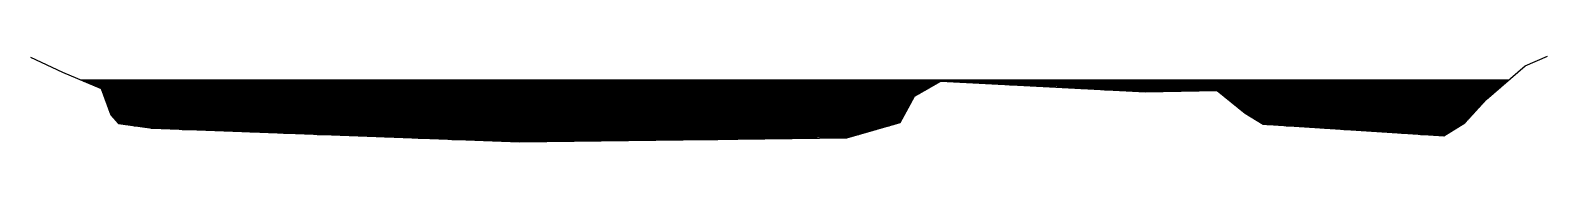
# Model space of a CAD drawing. Header units: inches. Extents: x 0 to 123, y 0 to 7.
import ezdxf

# ---------------------------------------------------------------- set-up
doc = ezdxf.new("R2010")
doc.units = ezdxf.units.IN
doc.header["$MEASUREMENT"] = 0
doc.layers.add('Contour', color=7, linetype='Continuous')
doc.layers.add('WSZ', color=80, linetype='Continuous')

msp = doc.modelspace()

# ---------------------------------------------------------------- linework, layer by layer
at = {"layer": 'Contour'}
msp.add_lwpolyline([(0, 6.83), (2.61, 5.62), (5.73, 4.3), (6.52, 2.17), (7.14, 1.48), (9.84, 1.09), (39.55, 0), (66.05, 0.33), (70.35, 1.55), (71.52, 3.67), (73.63, 4.89), (90.16, 4.03), (95.98, 4.14), (98.26, 2.32), (99.7, 1.42), (114.31, 0.48), (116.03, 1.53), (117.76, 3.41), (120.91, 6.13), (122.72, 6.9)], dxfattribs=at)
at = {"layer": 'WSZ'}
for p, q in [((4.08, 5), (119.6, 5)), ((4.31, 4.9), (119.49, 4.9)), ((4.55, 4.8), (73.47, 4.8)), ((4.78, 4.7), (73.3, 4.7)), ((5.02, 4.6), (73.13, 4.6)), ((5.26, 4.5), (72.96, 4.5)), ((5.49, 4.4), (72.78, 4.4)), ((5.73, 4.3), (72.61, 4.3)), ((5.77, 4.2), (72.44, 4.2)), ((5.8, 4.1), (72.26, 4.1)), ((5.84, 4), (72.09, 4)), ((5.88, 3.9), (71.92, 3.9)), ((5.92, 3.8), (71.74, 3.8)), ((5.95, 3.7), (71.57, 3.7)), ((75.36, 4.8), (119.37, 4.8)), ((77.28, 4.7), (119.25, 4.7)), ((79.2, 4.6), (119.14, 4.6)), ((81.13, 4.5), (119.02, 4.5)), ((83.05, 4.4), (118.91, 4.4)), ((84.97, 4.3), (118.79, 4.3)), ((86.89, 4.2), (118.67, 4.2)), ((88.81, 4.1), (93.86, 4.1)), ((96.03, 4.1), (118.56, 4.1)), ((96.16, 4), (118.44, 4)), ((96.28, 3.9), (118.33, 3.9)), ((96.41, 3.8), (118.21, 3.8)), ((96.53, 3.7), (118.1, 3.7)), ((5.99, 3.6), (71.48, 3.6)), ((6.03, 3.5), (71.43, 3.5)), ((6.06, 3.4), (71.37, 3.4)), ((6.1, 3.3), (71.32, 3.3)), ((6.14, 3.2), (71.26, 3.2)), ((6.18, 3.1), (71.21, 3.1)), ((6.21, 3), (71.15, 3)), ((6.25, 2.9), (71.1, 2.9)), ((6.29, 2.8), (71.04, 2.8)), ((6.32, 2.7), (70.98, 2.7)), ((6.36, 2.6), (70.93, 2.6)), ((6.4, 2.5), (70.87, 2.5)), ((96.66, 3.6), (117.98, 3.6)), ((96.78, 3.5), (117.86, 3.5)), ((96.91, 3.4), (117.75, 3.4)), ((97.03, 3.3), (117.66, 3.3)), ((97.16, 3.2), (117.57, 3.2)), ((97.28, 3.1), (117.47, 3.1)), ((97.41, 3), (117.38, 3)), ((97.53, 2.9), (117.29, 2.9)), ((97.66, 2.8), (117.2, 2.8)), ((97.78, 2.7), (117.11, 2.7)), ((97.91, 2.6), (117.01, 2.6)), ((98.03, 2.5), (116.92, 2.5)), ((6.43, 2.4), (70.82, 2.4)), ((6.47, 2.3), (70.76, 2.3)), ((6.51, 2.2), (70.71, 2.2)), ((6.58, 2.1), (70.65, 2.1)), ((6.67, 2), (70.6, 2)), ((6.76, 1.9), (70.54, 1.9)), ((6.85, 1.8), (70.49, 1.8)), ((6.94, 1.7), (70.43, 1.7)), ((7.03, 1.6), (70.38, 1.6)), ((7.12, 1.5), (70.17, 1.5)), ((7.69, 1.4), (69.82, 1.4)), ((8.39, 1.3), (69.47, 1.3)), ((98.16, 2.4), (116.83, 2.4)), ((98.29, 2.3), (116.74, 2.3)), ((98.45, 2.2), (116.65, 2.2)), ((98.61, 2.1), (116.55, 2.1)), ((98.77, 2), (116.46, 2)), ((98.93, 1.9), (116.37, 1.9)), ((99.09, 1.8), (116.28, 1.8)), ((99.25, 1.7), (116.19, 1.7)), ((99.41, 1.6), (116.09, 1.6)), ((99.57, 1.5), (115.98, 1.5)), ((100.01, 1.4), (115.82, 1.4)), ((101.57, 1.3), (115.65, 1.3)), ((9.08, 1.2), (69.12, 1.2)), ((9.77, 1.1), (68.76, 1.1)), ((12.29, 1), (68.41, 1)), ((15.02, 0.9), (68.06, 0.9)), ((17.74, 0.8), (67.71, 0.8)), ((20.47, 0.7), (67.35, 0.7)), ((23.2, 0.6), (67, 0.6)), ((25.92, 0.5), (66.65, 0.5)), ((28.65, 0.4), (66.3, 0.4)), ((31.37, 0.3), (63.64, 0.3)), ((34.1, 0.2), (55.61, 0.2)), ((36.82, 0.1), (47.58, 0.1)), ((103.12, 1.2), (115.49, 1.2)), ((104.67, 1.1), (115.33, 1.1)), ((106.23, 1), (115.16, 1)), ((107.78, 0.9), (115, 0.9)), ((109.34, 0.8), (114.83, 0.8)), ((110.89, 0.7), (114.67, 0.7)), ((112.44, 0.6), (114.51, 0.6)), ((114, 0.5), (114.34, 0.5))]:
    msp.add_line(p, q, dxfattribs=at)

doc.saveas('drawing.dxf')
